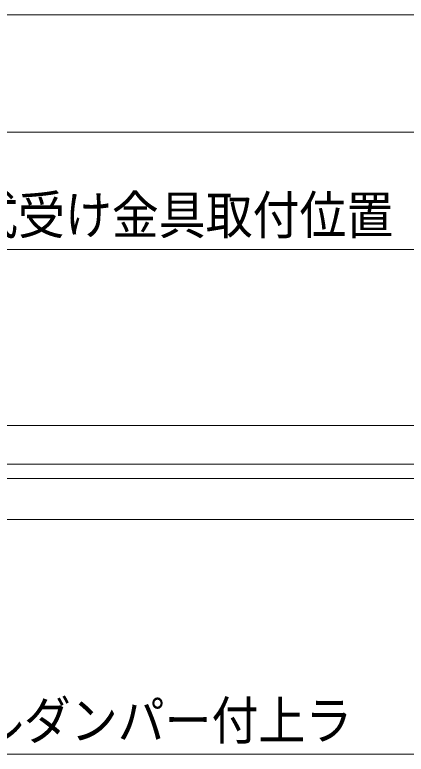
# Model space of a CAD drawing. Units: millimetres, scale not verified. Extents: x -6062 to 6062, y -3045 to 3045.
# Drawn here: x -2771 to -2437, y 70 to 700 of the extents above; entities that cross this region are included whole.
import ezdxf
from ezdxf.enums import TextEntityAlignment as Align

# ---------------------------------------------------------------- set-up
doc = ezdxf.new("R2010")
doc.units = ezdxf.units.MM
doc.header["$LTSCALE"] = 20
for name, color, linetype, lineweight in [('0-0_2寸法-1', 7, 'Continuous', 9), ('0-2_2寸法-3', 7, 'Continuous', 9), ('0-3_3一般', 7, 'Continuous', 9)]:
    doc.layers.add(name, color=color, linetype=linetype, lineweight=lineweight)
doc.styles.add('ＭＳ ゴシック', font='')
doc.styles.get('ＭＳ ゴシック').set_extended_font_data('MS Gothic')

# ---------------------------------------------------------------- blocks, each defined once
blk = doc.blocks.new('グループ-134')
at = {"layer": '0-3_3一般'}
for p, q in [((19030, 7000), (-75990, 7000)), ((-75990, 6340), (19030, 6340)), ((-4640, 6100), (-28611.1, 6100)), ((-4960, 5400), (-28320, 5400))]:
    blk.add_line(p, q, dxfattribs=at)
blk = doc.blocks.new('グループ-135')
at = {"layer": '0-3_3一般'}
blk.add_line((20736.5, 7000), (-77863.5, 7000), dxfattribs=at)
blk = doc.blocks.new('グループ-136')
at = {"layer": '0-3_3一般'}
for name in ['グループ-135', 'グループ-134']:
    blk.add_blockref(name, (0, 0), dxfattribs=at)

msp = doc.modelspace()

# ---------------------------------------------------------------- linework, layer by layer
at = {"layer": '0-0_2寸法-1'}
for p, q in [((-3142.79, 700), (-848.21, 700)), ((-3041.79, 600), (-848.21, 600))]:
    msp.add_line(p, q, dxfattribs=at)
at = {"layer": '0-2_2寸法-3'}
for points in [[(-3064.5, 341.8), (-2973.17, 500), (-2371.24, 500)], [(-2281.94, 70), (-2880.78, 70), (-3027.02, 323.3)]]:
    msp.add_lwpolyline(points, dxfattribs=at)

# ---------------------------------------------------------------- block references
at = {"layer": '0-3_3一般', "xscale": 0.05, "yscale": 0.05}
msp.add_blockref('グループ-136', (-1787.5, 0), dxfattribs=at)

# ---------------------------------------------------------------- texts
at = {"layer": '0-2_2寸法-3', "style": 'ＭＳ ゴシック', "width": 0.9}
for s, p in [('スライド式受け金具取付位置', (-2967.76, 503.34)), ('ダブルダンパー付上ラ', (-2882.88, 72.77))]:
    msp.add_text(s, height=32.55, dxfattribs=at).set_placement(p, align=Align.BOTTOM_LEFT)

doc.saveas('drawing.dxf')
